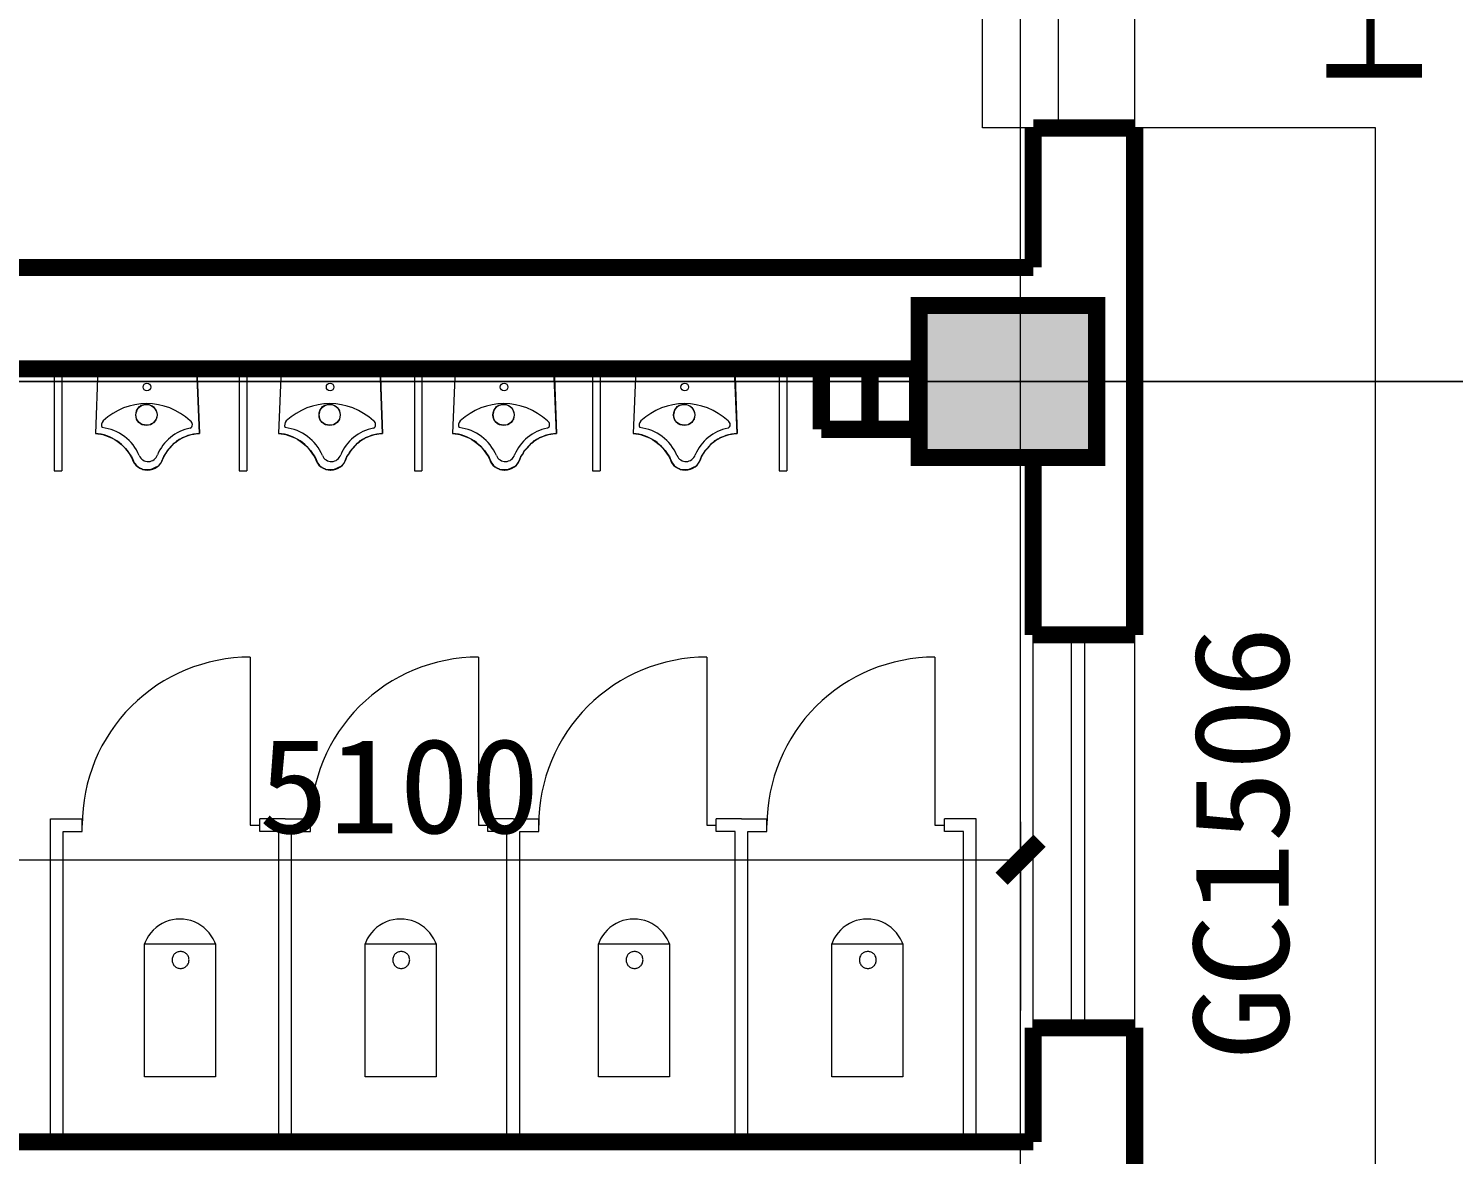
# Model space of a CAD drawing. Extents: x -307567 to 704339, y -10277 to 165507.
# Drawn here: x -211079 to -205460, y 32531 to 36973 of the extents above; entities that cross this region are included whole.
import ezdxf
from ezdxf.enums import TextEntityAlignment as Align

# ---------------------------------------------------------------- set-up
doc = ezdxf.new("R2010")
doc.units = 0
doc.header["$MEASUREMENT"] = 0
doc.layers.add('我的', color=255, linetype='CONTINUOUS', lineweight=0)
doc.styles.add('HZ', font='txt', dxfattribs={"width": 0.7, "height": 5, "bigfont": 'STF:宋体'})
doc.styles.get("Standard").update_dxf_attribs({"font": 'txt', "height": 3})

msp = doc.modelspace()

# ---------------------------------------------------------------- linework, layer by layer
at = {"layer": '我的', "color": 0}
for p, q in [((-207167.39035, 13462.38227), (-207167.39035, 99323.43291)), ((-206717.3926, 36580.48338), (-206717.3926, 45130.44063)), ((-207317.3896, 36580.48338), (-207317.3896, 38380.47438)), ((-207017.3911, 36580.48338), (-207017.3911, 38380.47438)), ((-205767.4004, 36580.48338), (-207317.3896, 36580.48338)), ((-205767.4004, 24180.54348), (-205767.4004, 36580.48338)), ((-210348.83196, 36030.48308), (-209291.75107, 36030.48308)), ((-210977.59011, 35630.48661), (-210977.59011, 35227.48722)), ((-210947.58843, 35630.48661), (-210947.58843, 35227.48722)), ((-210805.33908, 35630.48661), (-210815.34116, 35375.48834)), ((-210806.60708, 35632.03842), (-210415.07919, 35632.03842)), ((-210805.33908, 35630.48661), (-210415.34011, 35630.48661)), ((-210405.3426, 35375.48834), (-210415.34011, 35630.48661)), ((-210415.07919, 35632.03842), (-210405.3426, 35375.48834)), ((-210348.83196, 35630.48661), (-209291.75107, 35630.48661)), ((-210248.59137, 35630.48661), (-210248.59137, 35227.48722)), ((-210218.59427, 35630.48661), (-210218.59427, 35227.48722)), ((-210083.07859, 35630.48661), (-210093.08068, 35375.48834)), ((-210084.34659, 35632.03842), (-209692.82328, 35632.03842)), ((-210083.07859, 35630.48661), (-209693.07963, 35630.48661)), ((-209683.08212, 35375.48834), (-209693.07963, 35630.48661)), ((-209692.82328, 35632.03842), (-209683.08212, 35375.48834)), ((-209557.59599, 35630.48661), (-209557.59599, 35227.48722)), ((-209527.59431, 35630.48661), (-209527.59431, 35227.48722)), ((-209397.0728, 35630.48661), (-209407.07031, 35375.48834)), ((-209398.33623, 35632.03842), (-209006.81292, 35632.03842)), ((-209397.0728, 35630.48661), (-209007.07842, 35630.48661)), ((-208997.07175, 35375.48834), (-209007.07842, 35630.48661)), ((-209006.81292, 35632.03842), (-208997.07175, 35375.48834)), ((-208854.5981, 35630.48661), (-208854.5981, 35227.48722)), ((-208824.59642, 35630.48661), (-208824.59642, 35227.48722)), ((-208684.8144, 35630.48661), (-208694.81191, 35375.48834)), ((-208686.07782, 35632.03842), (-208294.55451, 35632.03842)), ((-208684.8144, 35630.48661), (-208294.82002, 35630.48661)), ((-208284.82251, 35375.48834), (-208294.82002, 35630.48661)), ((-208294.55451, 35632.03842), (-208284.82251, 35375.48834)), ((-208119.60727, 35630.48661), (-208119.60727, 35227.48722)), ((-208089.59643, 35630.48661), (-208089.59643, 35227.48722)), ((-260807.86464, 35580.48533), (-192202.20944, 35580.48533)), ((-203463.16693, 35580.48533), (-214245.83244, 35580.48533)), ((-210348.83196, 35580.48533), (-209291.75107, 35580.48533)), ((-210655.35814, 35449.39621), (-210652.62073, 35459.18772)), ((-210652.62073, 35459.18772), (-210650.78968, 35467.91952)), ((-210650.78968, 35467.91952), (-210646.24869, 35474.45864)), ((-210646.24869, 35474.45864), (-210641.71685, 35482.05748)), ((-210641.71685, 35482.05748), (-210637.18043, 35484.25016)), ((-210637.18043, 35484.25016), (-210634.47964, 35487.53688)), ((-210634.47964, 35487.53688), (-210629.03228, 35488.59889)), ((-210629.03228, 35488.59889), (-210624.49129, 35488.59889)), ((-210624.49129, 35488.59889), (-210622.66024, 35489.68836)), ((-210622.66024, 35489.68836), (-210619.03935, 35489.68836)), ((-210619.03935, 35489.68836), (-210617.21288, 35490.78699)), ((-210617.21288, 35490.78699), (-210612.67189, 35489.68836)), ((-210612.67189, 35489.68836), (-210604.51916, 35489.68836)), ((-210604.51916, 35489.68836), (-210599.0718, 35486.44741)), ((-210599.0718, 35486.44741), (-210591.78882, 35484.25016)), ((-210591.78882, 35484.25016), (-210586.34146, 35479.906)), ((-210586.34146, 35479.906), (-210581.80046, 35474.45864)), ((-210581.80046, 35474.45864), (-210576.34852, 35465.72913)), ((-210576.34852, 35465.72913), (-210573.64315, 35458.08909)), ((-210573.64315, 35458.08909), (-210571.80753, 35449.39621)), ((-209933.09765, 35449.39621), (-209930.36024, 35459.18772)), ((-209930.36024, 35459.18772), (-209928.52919, 35467.91952)), ((-209928.52919, 35467.91952), (-209923.9882, 35474.45864)), ((-209923.9882, 35474.45864), (-209919.46094, 35482.05748)), ((-209919.46094, 35482.05748), (-209914.91995, 35484.25016)), ((-209914.91995, 35484.25016), (-209912.21915, 35487.53688)), ((-209912.21915, 35487.53688), (-209906.76722, 35488.59889)), ((-209906.76722, 35488.59889), (-209902.2308, 35488.59889)), ((-209902.2308, 35488.59889), (-209900.39976, 35489.68836)), ((-209900.39976, 35489.68836), (-209896.77886, 35489.68836)), ((-209896.77886, 35489.68836), (-209894.94782, 35490.78699)), ((-209894.94782, 35490.78699), (-209890.4114, 35489.68836)), ((-209890.4114, 35489.68836), (-209882.25867, 35489.68836)), ((-209882.25867, 35489.68836), (-209876.81131, 35486.44741)), ((-209876.81131, 35486.44741), (-209869.53291, 35484.25016)), ((-209869.53291, 35484.25016), (-209864.08097, 35479.906)), ((-209864.08097, 35479.906), (-209859.53997, 35474.45864)), ((-209859.53997, 35474.45864), (-209854.08804, 35465.72913)), ((-209854.08804, 35465.72913), (-209851.37809, 35458.08909)), ((-209851.37809, 35458.08909), (-209849.55162, 35449.39621)), ((-209247.09186, 35449.39621), (-209244.3453, 35459.18772)), ((-209244.3453, 35459.18772), (-209242.52341, 35467.91952)), ((-209242.52341, 35467.91952), (-209237.98241, 35474.45864)), ((-209237.98241, 35474.45864), (-209233.45058, 35482.05748)), ((-209233.45058, 35482.05748), (-209228.90958, 35484.25016)), ((-209228.90958, 35484.25016), (-209226.20879, 35487.53688)), ((-209226.20879, 35487.53688), (-209220.76143, 35488.59889)), ((-209220.76143, 35488.59889), (-209216.22044, 35488.59889)), ((-209216.22044, 35488.59889), (-209214.38939, 35489.68836)), ((-209214.38939, 35489.68836), (-209210.77308, 35489.68836)), ((-209210.77308, 35489.68836), (-209208.94203, 35490.78699)), ((-209208.94203, 35490.78699), (-209204.40104, 35489.68836)), ((-209204.40104, 35489.68836), (-209196.25289, 35489.68836)), ((-209196.25289, 35489.68836), (-209190.80553, 35486.44741)), ((-209190.80553, 35486.44741), (-209183.51796, 35484.25016)), ((-209183.51796, 35484.25016), (-209178.0706, 35479.906)), ((-209178.0706, 35479.906), (-209173.52961, 35474.45864)), ((-209173.52961, 35474.45864), (-209168.08225, 35465.72913)), ((-209168.08225, 35465.72913), (-209165.3723, 35458.08909)), ((-209165.3723, 35458.08909), (-209163.54126, 35449.39621)), ((-208534.83346, 35449.39621), (-208532.09605, 35459.18772)), ((-208532.09605, 35459.18772), (-208530.265, 35467.91952)), ((-208530.265, 35467.91952), (-208525.72401, 35474.45864)), ((-208525.72401, 35474.45864), (-208521.19217, 35482.05748)), ((-208521.19217, 35482.05748), (-208516.65118, 35484.25016)), ((-208516.65118, 35484.25016), (-208513.95954, 35487.53688)), ((-208513.95954, 35487.53688), (-208508.50303, 35488.59889)), ((-208508.50303, 35488.59889), (-208503.96204, 35488.59889)), ((-208503.96204, 35488.59889), (-208502.13099, 35489.68836)), ((-208502.13099, 35489.68836), (-208498.51468, 35489.68836)), ((-208498.51468, 35489.68836), (-208496.69278, 35490.78699)), ((-208496.69278, 35490.78699), (-208492.15179, 35489.68836)), ((-208492.15179, 35489.68836), (-208483.99448, 35489.68836)), ((-208483.99448, 35489.68836), (-208478.54712, 35486.44741)), ((-208478.54712, 35486.44741), (-208471.25956, 35484.25016)), ((-208471.25956, 35484.25016), (-208465.82136, 35479.906)), ((-208465.82136, 35479.906), (-208461.28036, 35474.45864)), ((-208461.28036, 35474.45864), (-208455.82385, 35465.72913)), ((-208455.82385, 35465.72913), (-208453.1139, 35458.08909)), ((-208453.1139, 35458.08909), (-208451.28286, 35449.39621)), ((-210654.44719, 35441.75846), (-210655.35814, 35449.39621)), ((-210652.62073, 35433.06786), (-210654.44719, 35441.75846)), ((-210648.07973, 35425.42782), (-210652.62073, 35433.06786)), ((-210642.6278, 35418.88641), (-210648.07973, 35425.42782)), ((-210637.18043, 35414.53768), (-210642.6278, 35418.88641)), ((-210629.03228, 35411.25095), (-210637.18043, 35414.53768)), ((-210621.7493, 35409.09947), (-210629.03228, 35411.25095)), ((-210617.21288, 35408.00084), (-210621.7493, 35409.09947)), ((-210607.21995, 35408.00084), (-210617.21288, 35408.00084)), ((-210599.0718, 35409.09947), (-210607.21995, 35408.00084)), ((-210593.61986, 35413.4482), (-210599.0718, 35409.09947)), ((-210586.34146, 35417.78778), (-210593.61986, 35413.4482)), ((-210581.80046, 35424.3269), (-210586.34146, 35417.78778)), ((-210575.46962, 35431.96923), (-210581.80046, 35424.3269)), ((-210573.64315, 35440.65754), (-210575.46962, 35431.96923)), ((-210571.80753, 35449.39621), (-210573.64315, 35440.65754)), ((-209932.19128, 35441.75846), (-209933.09765, 35449.39621)), ((-209930.36024, 35433.06786), (-209932.19128, 35441.75846)), ((-209925.81925, 35425.42782), (-209930.36024, 35433.06786)), ((-209920.37188, 35418.88641), (-209925.81925, 35425.42782)), ((-209914.91995, 35414.53768), (-209920.37188, 35418.88641)), ((-209906.76722, 35411.25095), (-209914.91995, 35414.53768)), ((-209899.48881, 35409.09947), (-209906.76722, 35411.25095)), ((-209894.94782, 35408.00084), (-209899.48881, 35409.09947)), ((-209884.95946, 35408.00084), (-209894.94782, 35408.00084)), ((-209876.81131, 35409.09947), (-209884.95946, 35408.00084)), ((-209871.35937, 35413.4482), (-209876.81131, 35409.09947)), ((-209864.08097, 35417.78778), (-209871.35937, 35413.4482)), ((-209859.53997, 35424.3269), (-209864.08097, 35417.78778)), ((-209853.20913, 35431.96923), (-209859.53997, 35424.3269)), ((-209851.37809, 35440.65754), (-209853.20913, 35431.96923)), ((-209849.55162, 35449.39621), (-209851.37809, 35440.65754)), ((-209246.17634, 35441.75846), (-209247.09186, 35449.39621)), ((-209244.3453, 35433.06786), (-209246.17634, 35441.75846)), ((-209239.81346, 35425.42782), (-209244.3453, 35433.06786)), ((-209234.3661, 35418.88641), (-209239.81346, 35425.42782)), ((-209228.90958, 35414.53768), (-209234.3661, 35418.88641)), ((-209220.76143, 35411.25095), (-209228.90958, 35414.53768)), ((-209213.48302, 35409.09947), (-209220.76143, 35411.25095)), ((-209208.94203, 35408.00084), (-209213.48302, 35409.09947)), ((-209198.95368, 35408.00084), (-209208.94203, 35408.00084)), ((-209190.80553, 35409.09947), (-209198.95368, 35408.00084)), ((-209185.34901, 35413.4482), (-209190.80553, 35409.09947)), ((-209178.0706, 35417.78778), (-209185.34901, 35413.4482)), ((-209173.52961, 35424.3269), (-209178.0706, 35417.78778)), ((-209167.20335, 35431.96923), (-209173.52961, 35424.3269)), ((-209165.3723, 35440.65754), (-209167.20335, 35431.96923)), ((-209163.54126, 35449.39621), (-209165.3723, 35440.65754)), ((-208533.91794, 35441.75846), (-208534.83346, 35449.39621)), ((-208532.09605, 35433.06786), (-208533.91794, 35441.75846)), ((-208527.55506, 35425.42782), (-208532.09605, 35433.06786)), ((-208522.1077, 35418.88641), (-208527.55506, 35425.42782)), ((-208516.65118, 35414.53768), (-208522.1077, 35418.88641)), ((-208508.50303, 35411.25095), (-208516.65118, 35414.53768)), ((-208501.22462, 35409.09947), (-208508.50303, 35411.25095)), ((-208496.69278, 35408.00084), (-208501.22462, 35409.09947)), ((-208486.69528, 35408.00084), (-208496.69278, 35408.00084)), ((-208478.54712, 35409.09947), (-208486.69528, 35408.00084)), ((-208473.09061, 35413.4482), (-208478.54712, 35409.09947)), ((-208465.82136, 35417.78778), (-208473.09061, 35413.4482)), ((-208461.28036, 35424.3269), (-208465.82136, 35417.78778)), ((-208454.94495, 35431.96923), (-208461.28036, 35424.3269)), ((-208453.1139, 35440.65754), (-208454.94495, 35431.96923)), ((-208451.28286, 35449.39621), (-208453.1139, 35440.65754)), ((-210815.34116, 35375.48834), (-210805.16055, 35374.19974)), ((-210805.16055, 35374.19974), (-210805.16055, 35374.19974)), ((-210805.16055, 35374.19974), (-210794.26125, 35372.04826)), ((-210794.26125, 35372.04826), (-210786.05817, 35370.94964)), ((-210786.05817, 35370.94964), (-210776.07897, 35367.70869)), ((-210776.07897, 35367.70869), (-210757.92873, 35361.16957)), ((-210757.92873, 35361.16957), (-210748.86048, 35356.77734)), ((-210748.86048, 35356.77734), (-210738.8767, 35351.3277)), ((-210738.8767, 35351.3277), (-210729.7993, 35344.78857)), ((-210729.7993, 35344.78857), (-210712.53711, 35331.71033)), ((-210497.37095, 35341.53847), (-210491.91901, 35346.98812)), ((-210491.91901, 35346.98812), (-210484.68181, 35352.42861)), ((-210484.68181, 35352.42861), (-210479.22987, 35354.62816)), ((-210479.22987, 35354.62816), (-210471.95146, 35358.97002)), ((-210471.95146, 35358.97002), (-210456.51117, 35364.40823)), ((-210456.51117, 35364.40823), (-210449.26939, 35367.70869)), ((-210449.26939, 35367.70869), (-210437.46372, 35370.94964)), ((-210437.46372, 35370.94964), (-210427.47079, 35373.14689)), ((-210427.47079, 35373.14689), (-210412.0305, 35375.29837)), ((-210412.0305, 35375.29837), (-210405.3426, 35375.48834)), ((-210093.08068, 35375.48834), (-210082.90006, 35374.19974)), ((-210082.90006, 35374.19974), (-210082.90006, 35374.19974)), ((-210082.90006, 35374.19974), (-210072.00077, 35372.04826)), ((-210072.00077, 35372.04826), (-210063.79768, 35370.94964)), ((-210063.79768, 35370.94964), (-210053.81848, 35367.70869)), ((-210053.81848, 35367.70869), (-210035.66824, 35361.16957)), ((-210035.66824, 35361.16957), (-210026.59999, 35356.77734)), ((-210026.59999, 35356.77734), (-210016.62079, 35351.3277)), ((-210016.62079, 35351.3277), (-210007.53881, 35344.78857)), ((-210007.53881, 35344.78857), (-209990.2812, 35331.71033)), ((-209775.11047, 35341.53847), (-209769.65853, 35346.98812)), ((-209769.65853, 35346.98812), (-209762.42132, 35352.42861)), ((-209762.42132, 35352.42861), (-209756.96938, 35354.62816)), ((-209756.96938, 35354.62816), (-209749.69098, 35358.97002)), ((-209749.69098, 35358.97002), (-209734.25068, 35364.40823)), ((-209734.25068, 35364.40823), (-209727.0089, 35367.70869)), ((-209727.0089, 35367.70869), (-209715.19866, 35370.94964)), ((-209715.19866, 35370.94964), (-209705.2103, 35373.14689)), ((-209705.2103, 35373.14689), (-209689.77001, 35375.29837)), ((-209689.77001, 35375.29837), (-209683.08212, 35375.48834)), ((-209407.07031, 35375.48834), (-209396.8897, 35374.19974)), ((-209396.8897, 35374.19974), (-209396.8897, 35374.19974)), ((-209396.8897, 35374.19974), (-209385.99498, 35372.04826)), ((-209385.99498, 35372.04826), (-209377.7919, 35370.94964)), ((-209377.7919, 35370.94964), (-209367.8127, 35367.70869)), ((-209367.8127, 35367.70869), (-209349.66704, 35361.16957)), ((-209349.66704, 35361.16957), (-209340.58505, 35356.77734)), ((-209340.58505, 35356.77734), (-209330.60585, 35351.3277)), ((-209330.60585, 35351.3277), (-209321.52387, 35344.78857)), ((-209321.52387, 35344.78857), (-209304.27542, 35331.71033)), ((-209089.1001, 35341.53847), (-209083.65274, 35346.98812)), ((-209083.65274, 35346.98812), (-209076.41096, 35352.42861)), ((-209076.41096, 35352.42861), (-209070.9636, 35354.62816)), ((-209070.9636, 35354.62816), (-209063.68519, 35358.97002)), ((-209063.68519, 35358.97002), (-209048.24032, 35364.40823)), ((-209048.24032, 35364.40823), (-209041.00769, 35367.70869)), ((-209041.00769, 35367.70869), (-209029.19745, 35370.94964)), ((-209029.19745, 35370.94964), (-209019.19994, 35373.14689)), ((-209019.19994, 35373.14689), (-209003.76422, 35375.29837)), ((-209003.76422, 35375.29837), (-208997.07175, 35375.48834)), ((-208694.81191, 35375.48834), (-208684.6313, 35374.19974)), ((-208684.6313, 35374.19974), (-208684.6313, 35374.19974)), ((-208684.6313, 35374.19974), (-208673.73658, 35372.04826)), ((-208673.73658, 35372.04826), (-208665.53349, 35370.94964)), ((-208665.53349, 35370.94964), (-208655.5543, 35367.70869)), ((-208655.5543, 35367.70869), (-208637.40863, 35361.16957)), ((-208637.40863, 35361.16957), (-208628.3358, 35356.77734)), ((-208628.3358, 35356.77734), (-208618.34745, 35351.3277)), ((-208618.34745, 35351.3277), (-208609.27462, 35344.78857)), ((-208609.27462, 35344.78857), (-208592.01702, 35331.71033)), ((-208376.85085, 35341.53847), (-208371.39434, 35346.98812)), ((-208371.39434, 35346.98812), (-208364.16171, 35352.42861)), ((-208364.16171, 35352.42861), (-208358.70519, 35354.62816)), ((-208358.70519, 35354.62816), (-208351.42679, 35358.97002)), ((-208351.42679, 35358.97002), (-208335.98192, 35364.40823)), ((-208335.98192, 35364.40823), (-208328.74929, 35367.70869)), ((-208328.74929, 35367.70869), (-208316.93905, 35370.94964)), ((-208316.93905, 35370.94964), (-208306.94154, 35373.14689)), ((-208306.94154, 35373.14689), (-208291.50582, 35375.29837)), ((-208291.50582, 35375.29837), (-208284.82251, 35375.48834)), ((-210712.53711, 35331.71033), (-210704.37981, 35324.12065)), ((-210704.37981, 35324.12065), (-210697.1014, 35316.47832)), ((-210697.1014, 35316.47832), (-210689.85961, 35307.73737)), ((-210689.85961, 35307.73737), (-210678.96032, 35292.50994)), ((-210678.96032, 35292.50994), (-210672.58828, 35283.77814)), ((-210545.50914, 35284.86761), (-210540.0572, 35292.50994)), ((-210540.0572, 35292.50994), (-210535.52994, 35300.14768)), ((-210535.52994, 35300.14768), (-210530.98895, 35306.68909)), ((-210530.98895, 35306.68909), (-210525.54159, 35313.22822)), ((-210525.54159, 35313.22822), (-210520.08965, 35318.66871)), ((-210520.08965, 35318.66871), (-210504.64936, 35337.19889)), ((-210504.64936, 35337.19889), (-210497.37095, 35341.53847)), ((-209990.2812, 35331.71033), (-209982.11932, 35324.12065)), ((-209982.11932, 35324.12065), (-209974.84091, 35316.47832)), ((-209974.84091, 35316.47832), (-209967.59913, 35307.73737)), ((-209967.59913, 35307.73737), (-209956.69983, 35292.50994)), ((-209956.69983, 35292.50994), (-209950.32779, 35283.77814)), ((-209823.24865, 35284.86761), (-209817.80129, 35292.50994)), ((-209817.80129, 35292.50994), (-209813.26945, 35300.14768)), ((-209813.26945, 35300.14768), (-209808.73304, 35306.68909)), ((-209808.73304, 35306.68909), (-209803.2811, 35313.22822)), ((-209803.2811, 35313.22822), (-209797.82916, 35318.66871)), ((-209797.82916, 35318.66871), (-209782.38887, 35337.19889)), ((-209782.38887, 35337.19889), (-209775.11047, 35341.53847)), ((-209304.27542, 35331.71033), (-209296.10895, 35324.12065)), ((-209296.10895, 35324.12065), (-209288.83055, 35316.47832)), ((-209288.83055, 35316.47832), (-209281.58876, 35307.73737)), ((-209281.58876, 35307.73737), (-209270.69404, 35292.50994)), ((-209270.69404, 35292.50994), (-209264.322, 35283.77814)), ((-209137.24744, 35284.86761), (-209131.79093, 35292.50994)), ((-209131.79093, 35292.50994), (-209127.26825, 35300.14768)), ((-209127.26825, 35300.14768), (-209122.72725, 35306.68909)), ((-209122.72725, 35306.68909), (-209117.27074, 35313.22822)), ((-209117.27074, 35313.22822), (-209111.82338, 35318.66871)), ((-209111.82338, 35318.66871), (-209096.37851, 35337.19889)), ((-209096.37851, 35337.19889), (-209089.1001, 35341.53847)), ((-208592.01702, 35331.71033), (-208583.85055, 35324.12065)), ((-208583.85055, 35324.12065), (-208576.5813, 35316.47832)), ((-208576.5813, 35316.47832), (-208569.33036, 35307.73737)), ((-208569.33036, 35307.73737), (-208558.43564, 35292.50994)), ((-208558.43564, 35292.50994), (-208552.0636, 35283.77814)), ((-208424.98904, 35284.86761), (-208419.53253, 35292.50994)), ((-208419.53253, 35292.50994), (-208415.00984, 35300.14768)), ((-208415.00984, 35300.14768), (-208410.46885, 35306.68909)), ((-208410.46885, 35306.68909), (-208405.01234, 35313.22822)), ((-208405.01234, 35313.22822), (-208399.56497, 35318.66871)), ((-208399.56497, 35318.66871), (-208384.12011, 35337.19889)), ((-208384.12011, 35337.19889), (-208376.85085, 35341.53847)), ((-210672.58828, 35283.77814), (-210668.96739, 35276.1793)), ((-210668.96739, 35276.1793), (-210664.44012, 35266.35116)), ((-210664.44012, 35266.35116), (-210660.78261, 35257.65827)), ((-210660.78261, 35257.65827), (-210653.53167, 35248.91961)), ((-210653.53167, 35248.91961), (-210647.16879, 35243.47911)), ((-210647.16879, 35243.47911), (-210640.80133, 35240.22901)), ((-210640.80133, 35240.22901), (-210633.55954, 35236.93999)), ((-210633.55954, 35236.93999), (-210628.1076, 35233.68989)), ((-210628.1076, 35233.68989), (-210619.9503, 35232.59126)), ((-210619.9503, 35232.59126), (-210610.84084, 35232.59126)), ((-210609.33939, 35231.48805), (-210611.3398, 35229.48764)), ((-210610.84084, 35232.59126), (-210598.14712, 35233.68989)), ((-210598.14712, 35233.68989), (-210588.1725, 35236.93999)), ((-210588.1725, 35236.93999), (-210575.46962, 35243.47911)), ((-210575.46962, 35243.47911), (-210568.19122, 35246.76813)), ((-210568.19122, 35246.76813), (-210561.82833, 35252.22007)), ((-210561.82833, 35252.22007), (-210557.28734, 35257.65827)), ((-210557.28734, 35257.65827), (-210552.76008, 35266.35116)), ((-210552.76008, 35266.35116), (-210549.13919, 35275.07838)), ((-210549.13919, 35275.07838), (-210545.50914, 35284.86761)), ((-209950.32779, 35283.77814), (-209946.71147, 35276.1793)), ((-209946.71147, 35276.1793), (-209942.17964, 35266.35116)), ((-209942.17964, 35266.35116), (-209938.51755, 35257.65827)), ((-209938.51755, 35257.65827), (-209931.27118, 35248.91961)), ((-209931.27118, 35248.91961), (-209924.9083, 35243.47911)), ((-209924.9083, 35243.47911), (-209918.54084, 35240.22901)), ((-209918.54084, 35240.22901), (-209911.29905, 35236.93999)), ((-209911.29905, 35236.93999), (-209905.85169, 35233.68989)), ((-209905.85169, 35233.68989), (-209897.68981, 35232.59126)), ((-209897.68981, 35232.59126), (-209888.58036, 35232.59126)), ((-209887.0789, 35231.48805), (-209889.07932, 35229.48764)), ((-209888.58036, 35232.59126), (-209875.89121, 35233.68989)), ((-209875.89121, 35233.68989), (-209865.91201, 35236.93999)), ((-209865.91201, 35236.93999), (-209853.20913, 35243.47911)), ((-209853.20913, 35243.47911), (-209845.93073, 35246.76813)), ((-209845.93073, 35246.76813), (-209839.57242, 35252.22007)), ((-209839.57242, 35252.22007), (-209835.03143, 35257.65827)), ((-209835.03143, 35257.65827), (-209830.49959, 35266.35116)), ((-209830.49959, 35266.35116), (-209826.8787, 35275.07838)), ((-209826.8787, 35275.07838), (-209823.24865, 35284.86761)), ((-209264.322, 35283.77814), (-209260.69653, 35276.1793)), ((-209260.69653, 35276.1793), (-209256.17385, 35266.35116)), ((-209256.17385, 35266.35116), (-209252.51176, 35257.65827)), ((-209252.51176, 35257.65827), (-209245.26082, 35248.91961)), ((-209245.26082, 35248.91961), (-209238.90709, 35243.47911)), ((-209238.90709, 35243.47911), (-209232.53505, 35240.22901)), ((-209232.53505, 35240.22901), (-209225.29327, 35236.93999)), ((-209225.29327, 35236.93999), (-209219.84591, 35233.68989)), ((-209219.84591, 35233.68989), (-209211.67944, 35232.59126)), ((-209211.67944, 35232.59126), (-209202.56999, 35232.59126)), ((-209201.07769, 35231.48805), (-209203.07353, 35229.48764)), ((-209202.56999, 35232.59126), (-209189.88085, 35233.68989)), ((-209189.88085, 35233.68989), (-209179.90165, 35236.93999)), ((-209179.90165, 35236.93999), (-209167.20335, 35243.47911)), ((-209167.20335, 35243.47911), (-209159.91579, 35246.76813)), ((-209159.91579, 35246.76813), (-209153.56206, 35252.22007)), ((-209153.56206, 35252.22007), (-209149.02107, 35257.65827)), ((-209149.02107, 35257.65827), (-209144.49838, 35266.35116)), ((-209144.49838, 35266.35116), (-209140.87291, 35275.07838)), ((-209140.87291, 35275.07838), (-209137.24744, 35284.86761)), ((-208552.0636, 35283.77814), (-208548.43813, 35276.1793)), ((-208548.43813, 35276.1793), (-208543.91545, 35266.35116)), ((-208543.91545, 35266.35116), (-208540.25336, 35257.65827)), ((-208540.25336, 35257.65827), (-208533.00242, 35248.91961)), ((-208533.00242, 35248.91961), (-208526.64869, 35243.47911)), ((-208526.64869, 35243.47911), (-208520.27665, 35240.22901)), ((-208520.27665, 35240.22901), (-208513.03487, 35236.93999)), ((-208513.03487, 35236.93999), (-208507.58751, 35233.68989)), ((-208507.58751, 35233.68989), (-208499.42104, 35232.59126)), ((-208499.42104, 35232.59126), (-208490.32075, 35232.59126)), ((-208488.81929, 35231.48805), (-208490.81513, 35229.48764)), ((-208490.32075, 35232.59126), (-208477.62245, 35233.68989)), ((-208477.62245, 35233.68989), (-208467.6524, 35236.93999)), ((-208467.6524, 35236.93999), (-208454.94495, 35243.47911)), ((-208454.94495, 35243.47911), (-208447.66654, 35246.76813)), ((-208447.66654, 35246.76813), (-208441.30366, 35252.22007)), ((-208441.30366, 35252.22007), (-208436.76266, 35257.65827)), ((-208436.76266, 35257.65827), (-208432.23998, 35266.35116)), ((-208432.23998, 35266.35116), (-208428.61451, 35275.07838)), ((-208428.61451, 35275.07838), (-208424.98904, 35284.86761)), ((-210977.59011, 35227.48722), (-210947.58843, 35227.48722)), ((-210248.59137, 35227.48722), (-210218.59427, 35227.48722)), ((-209557.59599, 35227.48722), (-209527.59431, 35227.48722)), ((-208854.5981, 35227.48722), (-208824.59642, 35227.48722)), ((-208119.60727, 35227.48722), (-208089.59643, 35227.48722)), ((-207117.39365, 33030.49808), (-207117.39365, 34580.49186)), ((-206967.3944, 34580.49186), (-206967.3944, 33030.49808)), ((-206914.83424, 34580.49186), (-206914.83424, 33030.49808)), ((-206717.3926, 33030.49808), (-206717.3926, 34580.49186)), ((-210204.87516, 34492.99077), (-210204.87516, 33830.49561)), ((-209304.87966, 34492.99077), (-209304.87966, 33830.49561)), ((-208404.88416, 34492.99077), (-208404.88416, 33830.49561)), ((-207504.88866, 34492.99077), (-207504.88866, 33830.49561)), ((-210992.37122, 32580.50033), (-210992.37122, 33855.49396)), ((-210992.37122, 33855.49396), (-210867.3749, 33855.49396)), ((-210867.3749, 33805.49726), (-210867.3749, 33855.49396)), ((-210204.87516, 33830.49561), (-210167.37535, 33830.49561)), ((-210067.37738, 33855.49396), (-210167.37535, 33855.49396)), ((-210167.37535, 33805.49726), (-210167.37535, 33855.49396)), ((-210067.37738, 33855.49396), (-209967.3794, 33855.49396)), ((-209967.3794, 33805.49726), (-209967.3794, 33855.49396)), ((-209304.87966, 33830.49561), (-209267.37985, 33830.49561)), ((-209167.38645, 33855.49396), (-209267.37985, 33855.49396)), ((-209267.37985, 33805.49726), (-209267.37985, 33855.49396)), ((-209167.38645, 33855.49396), (-209067.3839, 33855.49396)), ((-209067.3839, 33805.49726), (-209067.3839, 33855.49396)), ((-208404.88416, 33830.49561), (-208367.38435, 33830.49561)), ((-208267.39095, 33855.49396), (-208367.38435, 33855.49396)), ((-208367.38435, 33805.49726), (-208367.38435, 33855.49396)), ((-208267.39095, 33855.49396), (-208167.3884, 33855.49396)), ((-208167.3884, 33805.49726), (-208167.3884, 33855.49396)), ((-207504.88866, 33830.49561), (-207467.38885, 33830.49561)), ((-207342.39253, 33855.49396), (-207467.38885, 33855.49396)), ((-207467.38885, 33805.49726), (-207467.38885, 33855.49396)), ((-207342.39253, 32580.50033), (-207342.39253, 33855.49396)), ((-207167.39035, 33843.04285), (-207167.39035, 33099.31335)), ((-210942.37453, 32580.50033), (-210942.37453, 33805.49726)), ((-210942.37453, 33805.49726), (-210867.3749, 33805.49726)), ((-210092.37572, 33805.49726), (-210167.37535, 33805.49726)), ((-210092.37572, 32580.50033), (-210092.37572, 33805.49726)), ((-210042.37903, 32580.50033), (-210042.37903, 33805.49726)), ((-210042.37903, 33805.49726), (-209967.3794, 33805.49726)), ((-209192.38022, 33805.49726), (-209267.37985, 33805.49726)), ((-209192.38022, 32580.50033), (-209192.38022, 33805.49726)), ((-209142.38353, 32580.50033), (-209142.38353, 33805.49726)), ((-209142.38353, 33805.49726), (-209067.3839, 33805.49726)), ((-208292.38472, 33805.49726), (-208367.38435, 33805.49726)), ((-208292.38472, 32580.50033), (-208292.38472, 33805.49726)), ((-208242.38803, 33805.49726), (-208167.3884, 33805.49726)), ((-208242.38803, 32580.50033), (-208242.38803, 33805.49726)), ((-207392.38922, 33805.49726), (-207467.38885, 33805.49726)), ((-207392.38922, 32580.50033), (-207392.38922, 33805.49726)), ((-212067.36432, 33693.0436), (-207167.39035, 33693.0436)), ((-210621.86374, 32837.36398), (-210621.86374, 33361.25815)), ((-210621.86374, 33361.25815), (-210341.86483, 33361.25815)), ((-210341.86483, 33361.25815), (-210341.86483, 32837.36398)), ((-209751.86534, 32837.36398), (-209751.86534, 33361.25815)), ((-209751.86534, 33361.25815), (-209471.86644, 33361.25815)), ((-209471.86644, 33361.25815), (-209471.86644, 32837.36398)), ((-208831.86567, 32837.36398), (-208831.86567, 33361.25815)), ((-208831.86567, 33361.25815), (-208551.87134, 33361.25815)), ((-208551.87134, 33361.25815), (-208551.87134, 32837.36398)), ((-207911.87515, 32837.36398), (-207911.87515, 33361.25815)), ((-207911.87515, 33361.25815), (-207631.87167, 33361.25815)), ((-207631.87167, 33361.25815), (-207631.87167, 32837.36398)), ((-210341.86483, 32837.36398), (-210621.86374, 32837.36398)), ((-209471.86644, 32837.36398), (-209751.86534, 32837.36398)), ((-208551.87134, 32837.36398), (-208831.86567, 32837.36398)), ((-207631.87167, 32837.36398), (-207911.87515, 32837.36398)), ((-210814.86967, 32580.50033), (-210092.37572, 32580.50033))]:
    msp.add_line(p, q, dxfattribs=at)
at = {"layer": '我的', "color": 0, "const_width": 67.49966}
for points in [[(-207117.39365, 36030.48308), (-207117.39365, 36580.48338)], [(-207117.39365, 36580.48338), (-206717.3926, 36580.48338)], [(-206717.3926, 35580.48533), (-206717.3926, 36580.48338)], [(-211967.36635, 36030.48308), (-207117.39365, 36030.48308)], [(-207567.3914, 35880.48383), (-207567.3914, 35280.48683), (-206867.39185, 35280.48683), (-206867.39185, 35880.48383), (-207567.3914, 35880.48383), (-207567.3914, 35280.48683)], [(-211967.36635, 35630.48661), (-207567.3914, 35630.48661)], [(-207953.05537, 35629.96476), (-207573.09511, 35629.96476)], [(-207953.05537, 35391.73429), (-207953.05537, 35629.96476)], [(-207761.06109, 35391.73429), (-207761.06109, 35629.96476)], [(-207573.09511, 35629.96476), (-207573.09511, 35391.73429)], [(-206717.3926, 35580.48533), (-206717.3926, 34580.49186)], [(-207573.09511, 35391.73429), (-207953.05537, 35391.73429)], [(-207117.3845, 35280.48683), (-207117.39365, 34580.49186)], [(-206717.3926, 34580.49186), (-207117.39365, 34580.49186)], [(-207242.38997, 33618.04397), (-207092.39072, 33768.04322)], [(-207117.3845, 32580.50033), (-207117.39365, 33030.49808)], [(-206717.3926, 33030.49808), (-207117.39365, 33030.49808)], [(-206717.3926, 32480.50236), (-206717.3926, 33030.49808)], [(-211967.36635, 32580.50033), (-210967.37288, 32580.50033)], [(-210967.37288, 32580.50033), (-210067.37738, 32580.50033)], [(-210067.37738, 32580.50033), (-209167.38645, 32580.50033)], [(-209167.38645, 32580.50033), (-208267.39095, 32580.50033)], [(-208267.39095, 32580.50033), (-207367.39545, 32580.50033)], [(-207367.39545, 32580.50033), (-207117.39365, 32580.50033)]]:
    msp.add_lwpolyline(points, dxfattribs=at)
at = {"layer": '我的', "color": 0}
for points in [[(-210341.86483, 33361.25815), (-210344.39625, 33367.80871), (-210350.64012, 33381.01055), (-210358.14741, 33393.5349), (-210366.84487, 33405.26275), (-210376.65012, 33416.07965), (-210387.4716, 33425.88719), (-210399.19945, 33434.58694), (-210411.7238, 33442.09194), (-210424.92106, 33448.33581), (-210438.67221, 33453.25445), (-210452.83535, 33456.8021), (-210467.27772, 33458.94443), (-210481.862, 33459.66311), (-210496.44627, 33458.94443), (-210510.88865, 33456.8021), (-210525.05178, 33453.25445), (-210538.80294, 33448.33581), (-210552.00477, 33442.09194), (-210564.52455, 33434.58694), (-210576.25239, 33425.88719), (-210587.07387, 33416.07965), (-210596.87912, 33405.26275), (-210605.57659, 33393.5349), (-210613.08388, 33381.01055), (-210619.32774, 33367.80871), (-210621.86374, 33361.25815)], [(-209471.86644, 33361.25815), (-209474.40243, 33367.80871), (-209480.6463, 33381.01055), (-209488.14901, 33393.5349), (-209496.85105, 33405.26275), (-209506.6563, 33416.07965), (-209517.4732, 33425.88719), (-209529.20105, 33434.58694), (-209541.7254, 33442.09194), (-209554.92724, 33448.33581), (-209568.67381, 33453.25445), (-209582.84153, 33456.8021), (-209597.2839, 33458.94443), (-209611.86818, 33459.66311), (-209626.45246, 33458.94443), (-209640.89483, 33456.8021), (-209655.05796, 33453.25445), (-209668.80454, 33448.33581), (-209682.00638, 33442.09194), (-209694.53073, 33434.58694), (-209706.25858, 33425.88719), (-209717.08005, 33416.07965), (-209726.8853, 33405.26275), (-209735.58277, 33393.5349), (-209743.09006, 33381.01055), (-209749.33392, 33367.80871), (-209751.86534, 33361.25815)], [(-208551.87134, 33361.25815), (-208554.40734, 33367.80871), (-208560.65121, 33381.01055), (-208568.15849, 33393.5349), (-208576.85596, 33405.26275), (-208586.65205, 33416.07965), (-208597.47353, 33425.88719), (-208609.21053, 33434.58694), (-208621.73488, 33442.09194), (-208634.93672, 33448.33581), (-208648.67872, 33453.25445), (-208662.84186, 33456.8021), (-208677.28881, 33458.94443), (-208691.87308, 33459.66311), (-208706.45736, 33458.94443), (-208720.90431, 33456.8021), (-208735.05829, 33453.25445), (-208748.80944, 33448.33581), (-208762.01128, 33442.09194), (-208774.53563, 33434.58694), (-208786.26348, 33425.88719), (-208797.08496, 33416.07965), (-208806.89021, 33405.26275), (-208815.58767, 33393.5349), (-208823.09496, 33381.01055), (-208829.33883, 33367.80871), (-208831.86567, 33361.25815)], [(-207631.87167, 33361.25815), (-207634.40767, 33367.80871), (-207640.65153, 33381.01055), (-207648.15882, 33393.5349), (-207656.86544, 33405.26275), (-207666.66153, 33416.07965), (-207677.48301, 33425.88719), (-207689.21086, 33434.58694), (-207701.73521, 33442.09194), (-207714.92789, 33448.33581), (-207728.67905, 33453.25445), (-207742.85134, 33456.8021), (-207757.29829, 33458.94443), (-207771.87341, 33459.66311), (-207786.45769, 33458.94443), (-207800.90464, 33456.8021), (-207815.06778, 33453.25445), (-207828.81893, 33448.33581), (-207842.02077, 33442.09194), (-207854.54512, 33434.58694), (-207866.26381, 33425.88719), (-207877.08529, 33416.07965), (-207886.89054, 33405.26275), (-207895.59716, 33393.5349), (-207903.10444, 33381.01055), (-207909.34831, 33367.80871), (-207911.87515, 33361.25815)], [(-210446.0559, 33297.96348), (-210446.2207, 33301.24334), (-210446.70135, 33304.49116), (-210447.49785, 33307.67718), (-210448.60563, 33310.77164), (-210450.01096, 33313.74023), (-210451.7001, 33316.55775), (-210453.65474, 33319.19445), (-210455.86115, 33321.62974), (-210458.29186, 33323.83615), (-210460.93315, 33325.7908), (-210463.74838, 33327.47994), (-210466.71925, 33328.88526), (-210469.81372, 33329.98847), (-210472.99516, 33330.78955), (-210476.24527, 33331.2702), (-210479.52741, 33331.43042), (-210482.80956, 33331.2702), (-210486.05509, 33330.78955), (-210489.24111, 33329.98847), (-210492.33558, 33328.88526), (-210495.30187, 33327.47994), (-210498.12168, 33325.7908), (-210500.75839, 33323.83615), (-210503.19368, 33321.62974), (-210505.39551, 33319.19445), (-210507.35473, 33316.55775), (-210509.04387, 33313.74023), (-210510.4492, 33310.77164), (-210511.5524, 33307.67718), (-210512.35348, 33304.49116), (-210512.83413, 33301.24334), (-210512.99435, 33297.96348), (-210512.83413, 33294.68133), (-210512.35348, 33291.43352), (-210511.5524, 33288.2475), (-210510.4492, 33285.15532), (-210509.04387, 33282.18445), (-210507.35473, 33279.36921), (-210505.39551, 33276.73022), (-210503.19368, 33274.29722), (-210500.75839, 33272.09081), (-210498.12168, 33270.13617), (-210495.30187, 33268.44703), (-210492.33558, 33267.0417), (-210489.24111, 33265.93621), (-210486.05509, 33265.13741), (-210482.80956, 33264.65676), (-210479.52741, 33264.49426), (-210476.24527, 33264.65676), (-210472.99516, 33265.13741), (-210469.81372, 33265.93621), (-210466.71925, 33267.0417), (-210463.74838, 33268.44703), (-210460.93315, 33270.13617), (-210458.29186, 33272.09081), (-210455.86115, 33274.29722), (-210453.65474, 33276.73022), (-210451.7001, 33279.36921), (-210450.01096, 33282.18445), (-210448.60563, 33285.15532), (-210447.49785, 33288.2475), (-210446.70135, 33291.43352), (-210446.2207, 33294.68133), (-210446.0559, 33297.96348)], [(-209576.06208, 33297.96348), (-209576.2223, 33301.24334), (-209576.70295, 33304.49116), (-209577.50403, 33307.67718), (-209578.60724, 33310.77164), (-209580.01256, 33313.74023), (-209581.7017, 33316.55775), (-209583.66092, 33319.19445), (-209585.86275, 33321.62974), (-209588.29804, 33323.83615), (-209590.93475, 33325.7908), (-209593.75456, 33327.47994), (-209596.72085, 33328.88526), (-209599.81532, 33329.98847), (-209603.00134, 33330.78955), (-209606.25145, 33331.2702), (-209609.52902, 33331.43042), (-209612.81117, 33331.2702), (-209616.06127, 33330.78955), (-209619.24729, 33329.98847), (-209622.33718, 33328.88526), (-209625.30805, 33327.47994), (-209628.12329, 33325.7908), (-209630.76457, 33323.83615), (-209633.19528, 33321.62974), (-209635.40169, 33319.19445), (-209637.35633, 33316.55775), (-209639.05005, 33313.74023), (-209640.4508, 33310.77164), (-209641.55858, 33307.67718), (-209642.35509, 33304.49116), (-209642.83574, 33301.24334), (-209643.00053, 33297.96348), (-209642.83574, 33294.68133), (-209642.35509, 33291.43352), (-209641.55858, 33288.2475), (-209640.4508, 33285.15532), (-209639.05005, 33282.18445), (-209637.35633, 33279.36921), (-209635.40169, 33276.73022), (-209633.19528, 33274.29722), (-209630.76457, 33272.09081), (-209628.12329, 33270.13617), (-209625.30805, 33268.44703), (-209622.33718, 33267.0417), (-209619.24729, 33265.93621), (-209616.06127, 33265.13741), (-209612.81117, 33264.65676), (-209609.52902, 33264.49426), (-209606.25145, 33264.65676), (-209603.00134, 33265.13741), (-209599.81532, 33265.93621), (-209596.72085, 33267.0417), (-209593.75456, 33268.44703), (-209590.93475, 33270.13617), (-209588.29804, 33272.09081), (-209585.86275, 33274.29722), (-209583.66092, 33276.73022), (-209581.7017, 33279.36921), (-209580.01256, 33282.18445), (-209578.60724, 33285.15532), (-209577.50403, 33288.2475), (-209576.70295, 33291.43352), (-209576.2223, 33294.68133), (-209576.06208, 33297.96348)], [(-208656.06699, 33297.96348), (-208656.23178, 33301.24334), (-208656.70785, 33304.49116), (-208657.51351, 33307.67718), (-208658.61214, 33310.77164), (-208660.02205, 33313.74023), (-208661.70661, 33316.55775), (-208663.66583, 33319.19445), (-208665.86308, 33321.62974), (-208668.29837, 33323.83615), (-208670.93508, 33325.7908), (-208673.75489, 33327.47994), (-208676.72118, 33328.88526), (-208679.81565, 33329.98847), (-208683.00167, 33330.78955), (-208686.25177, 33331.2702), (-208689.5385, 33331.43042), (-208692.81607, 33331.2702), (-208696.06618, 33330.78955), (-208699.2522, 33329.98847), (-208702.33751, 33328.88526), (-208705.31296, 33327.47994), (-208708.12361, 33325.7908), (-208710.76947, 33323.83615), (-208713.19561, 33321.62974), (-208715.41117, 33319.19445), (-208717.36124, 33316.55775), (-208719.05495, 33313.74023), (-208720.4557, 33310.77164), (-208721.56349, 33307.67718), (-208722.35999, 33304.49116), (-208722.84522, 33301.24334), (-208723.01001, 33297.96348), (-208722.84522, 33294.68133), (-208722.35999, 33291.43352), (-208721.56349, 33288.2475), (-208720.4557, 33285.15532), (-208719.05495, 33282.18445), (-208717.36124, 33279.36921), (-208715.41117, 33276.73022), (-208713.19561, 33274.29722), (-208710.76947, 33272.09081), (-208708.12361, 33270.13617), (-208705.31296, 33268.44703), (-208702.33751, 33267.0417), (-208699.2522, 33265.93621), (-208696.06618, 33265.13741), (-208692.81607, 33264.65676), (-208689.5385, 33264.49426), (-208686.25177, 33264.65676), (-208683.00167, 33265.13741), (-208679.81565, 33265.93621), (-208676.72118, 33267.0417), (-208673.75489, 33268.44703), (-208670.93508, 33270.13617), (-208668.29837, 33272.09081), (-208665.86308, 33274.29722), (-208663.66583, 33276.73022), (-208661.70661, 33279.36921), (-208660.02205, 33282.18445), (-208658.61214, 33285.15532), (-208657.51351, 33288.2475), (-208656.70785, 33291.43352), (-208656.23178, 33294.68133), (-208656.06699, 33297.96348)], [(-207736.07647, 33297.96348), (-207736.23211, 33301.24334), (-207736.71734, 33304.49116), (-207737.51384, 33307.67718), (-207738.62162, 33310.77164), (-207740.02237, 33313.74023), (-207741.71609, 33316.55775), (-207743.67531, 33319.19445), (-207745.87256, 33321.62974), (-207748.30786, 33323.83615), (-207750.94456, 33325.7908), (-207753.76437, 33327.47994), (-207756.73066, 33328.88526), (-207759.82513, 33329.98847), (-207763.01115, 33330.78955), (-207766.2521, 33331.2702), (-207769.53883, 33331.43042), (-207772.82555, 33331.2702), (-207776.06651, 33330.78955), (-207779.25252, 33329.98847), (-207782.34699, 33328.88526), (-207785.31329, 33327.47994), (-207788.1331, 33325.7908), (-207790.7698, 33323.83615), (-207793.20509, 33321.62974), (-207795.4115, 33319.19445), (-207797.36156, 33316.55775), (-207799.05528, 33313.74023), (-207800.45603, 33310.77164), (-207801.57297, 33307.67718), (-207802.36032, 33304.49116), (-207802.84555, 33301.24334), (-207803.01034, 33297.96348), (-207802.84555, 33294.68133), (-207802.36032, 33291.43352), (-207801.57297, 33288.2475), (-207800.45603, 33285.15532), (-207799.05528, 33282.18445), (-207797.36156, 33279.36921), (-207795.4115, 33276.73022), (-207793.20509, 33274.29722), (-207790.7698, 33272.09081), (-207788.1331, 33270.13617), (-207785.31329, 33268.44703), (-207782.34699, 33267.0417), (-207779.25252, 33265.93621), (-207776.06651, 33265.13741), (-207772.82555, 33264.65676), (-207769.53883, 33264.49426), (-207766.2521, 33264.65676), (-207763.01115, 33265.13741), (-207759.82513, 33265.93621), (-207756.73066, 33267.0417), (-207753.76437, 33268.44703), (-207750.94456, 33270.13617), (-207748.30786, 33272.09081), (-207745.87256, 33274.29722), (-207743.67531, 33276.73022), (-207741.71609, 33279.36921), (-207740.02237, 33282.18445), (-207738.62162, 33285.15532), (-207737.51384, 33288.2475), (-207736.71734, 33291.43352), (-207736.23211, 33294.68133), (-207736.07647, 33297.96348)]]:
    msp.add_lwpolyline(points, dxfattribs=at)
for centre, radius in [((-210611.94863, 35558.52652), 14.99993), ((-209889.69272, 35558.52652), 14.99993), ((-209203.67778, 35558.52652), 14.99993), ((-208491.41937, 35558.52652), 14.99993), ((-210614.12299, 35448.29758), 41.74588), ((-209891.85793, 35448.29758), 41.74588), ((-209205.85672, 35448.29758), 41.74588), ((-208493.59832, 35448.29758), 41.74588)]:
    msp.add_circle(centre, radius, dxfattribs=at)
for centre, radius, start, end in [((-210613.0381, 35242.84969), 250.09459, 46.64611946, 133.35388555), ((-209890.78219, 35242.84969), 250.09729, 46.64547096, 133.35390081), ((-209204.7764, 35242.84969), 250.09729, 46.64547096, 133.35390081), ((-208492.518, 35242.84969), 250.09459, 46.64611946, 133.35388555), ((-210768.80972, 35408.54787), 22.67761, 134.58826058, 206.45471766), ((-210808.46559, 35220.1699), 179.31686, 22.29885545, 83.8053307), ((-210448.74296, 35410.26905), 16.21658, 297.13598458, 62.86401924), ((-210046.54923, 35408.54787), 22.67624, 134.58475106, 206.45912745), ((-210086.20968, 35220.17219), 179.31862, 22.297753, 83.80349965), ((-209726.48247, 35410.26905), 16.21658, 297.13598458, 62.86401924), ((-209360.54345, 35408.54787), 22.67624, 134.58475106, 206.45912745), ((-209400.20389, 35220.17219), 179.31862, 22.297753, 83.80349965), ((-209040.47669, 35410.26905), 16.21658, 297.13598458, 62.86401924), ((-208648.28504, 35408.54787), 22.67761, 134.58826058, 206.45471766), ((-208687.94549, 35220.1699), 179.31686, 22.29885545, 83.8053307), ((-208328.21829, 35410.26905), 16.21658, 297.13598458, 62.86401924), ((-210828.89548, 35200.049), 175.96237, 26.18393971, 85.57949304), ((-210409.44415, 35224.80932), 173.97332, 100.5670194, 157.70319042), ((-210395.54193, 35207.4304), 168.34481, 93.33423111, 155.33076909), ((-210106.63957, 35200.049), 175.96589, 26.18309285, 85.57832575), ((-209687.18366, 35224.80932), 173.97332, 100.5670194, 157.70319042), ((-209673.28145, 35207.4304), 168.34475, 93.33487198, 155.33076909), ((-209420.63378, 35200.049), 175.96589, 26.18309285, 85.57832575), ((-209001.17329, 35224.80932), 173.97332, 100.5670194, 157.70319042), ((-208987.27566, 35207.4304), 168.34475, 93.33487198, 155.33076909), ((-208708.3708, 35200.049), 175.96237, 26.18393971, 85.57949304), ((-208288.92405, 35224.80932), 173.97332, 100.5670194, 157.70319042), ((-208275.01726, 35207.4304), 168.34481, 93.33423111, 155.33076909), ((-210606.96818, 35303.1506), 38.5952, 202.77733413, 341.35968967), ((-209884.7077, 35303.14831), 38.5916, 202.77690689, 341.36149021), ((-209198.69733, 35303.14831), 38.5916, 202.77690689, 341.36149021), ((-208486.43893, 35303.1506), 38.5952, 202.77733413, 341.35968967), ((-210609.76053, 35293.80769), 63.31722, 194.74483269, 345.2551976), ((-209887.50004, 35293.80769), 63.31911, 194.74437493, 345.25562484), ((-209201.48968, 35293.80769), 63.31911, 194.74437493, 345.25562484), ((-208489.24043, 35293.80769), 63.31722, 194.74483269, 345.2551976), ((-210204.87516, 33830.49561), 662.49674, 90.0000025, 180.00000501), ((-209304.87966, 33830.49561), 662.49674, 90.0000025, 180.00000501), ((-208404.88416, 33830.49561), 662.49674, 90.0000025, 180.00000501), ((-207504.88866, 33830.49561), 662.49674, 90.0000025, 180.00000501)]:
    msp.add_arc(centre, radius, start, end, dxfattribs=at)
msp.add_solid([(-207567.3914, 35880.48383), (-206867.39185, 35880.48383), (-207567.3914, 35280.48683), (-206867.39185, 35280.48683)], dxfattribs=at)

# ---------------------------------------------------------------- texts
at = {"layer": '我的', "color": 0, "style": 'HZ', "width": 0.492196}
msp.add_text('上', height=599.997, dxfattribs=at).set_placement((-205983.56448, 36743.81265), (-205563.55926, 36743.81265), align=Align.FIT)
at = {"layer": '我的', "color": 0, "width": 0.88258}
msp.add_text('GC1506', height=374.998125, rotation=90, dxfattribs=at).set_placement((-206109.89747, 32905.50176), (-206109.89747, 34615.49229), align=Align.FIT)
at = {"layer": '我的', "color": 0, "width": 0.98667}
msp.add_text('5100', height=374.998125, dxfattribs=at).set_placement((-210172.3741, 33798.0449), (-209062.37599, 33798.0449), align=Align.FIT)

doc.saveas('drawing.dxf')
